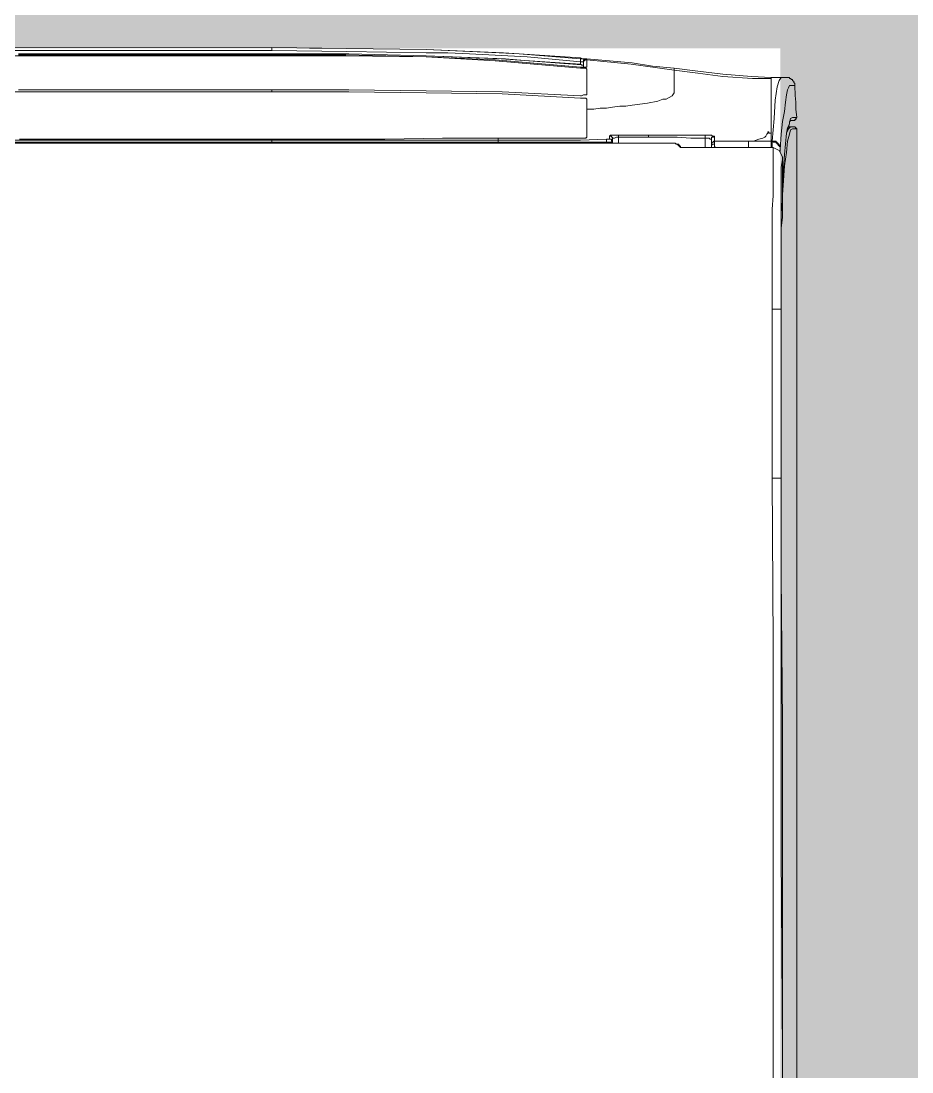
# Model space of a CAD drawing. Header units: millimetres. Extents: x -376000 to 292178, y -193032 to 188048.
# Drawn here: x -161649.8 to -161497.1, y -158844.8 to -158664.7 of the extents above; entities that cross this region are included whole.
import ezdxf

# ---------------------------------------------------------------- set-up
doc = ezdxf.new("R2010")
doc.units = ezdxf.units.MM
doc.layers.add('02_0.25', color=1, linetype='Continuous', lineweight=25, true_color=0xff0000)
doc.layers.add('04_0.10', color=7, linetype='Continuous', lineweight=9, true_color=0x0099ff)
doc.layers.add('_平面図（新設） (2D)', color=7, linetype='Continuous', lineweight=5)

# ---------------------------------------------------------------- blocks, each defined once
blk = doc.blocks.new('BLOCK_2')
at = {"layer": '04_0.10', "color": 251, "lineweight": 5}
for p, q in [((388.68, -15.87), (388.59, -16.23)), ((388.68, -15.87), (388.76, -15.52)), ((388.82, -15.29), (388.76, -15.52)), ((388.82, -15.29), (388.94, -15.17)), ((389.29, -15.17), (389.47, -15.17)), ((389.64, -15.08), (389.47, -15.17)), ((389.64, -15.08), (389.82, -14.99)), ((390, -14.64), (389.82, -14.99)), ((389.82, -14.64), (390, -14.64)), ((388.23, -17.29), (388.59, -16.23)), ((388.94, -16.23), (389.12, -16.23)), ((389.64, -16.23), (390, -16.58)), ((389.82, -16.58), (389.64, -16.23)), ((389.82, -16.58), (390, -16.58)), ((390, -16.58), (390, -23.28)), ((390, -23.28), (390, -214.14))]:
    blk.add_line(p, q, dxfattribs=at)
at = {"layer": '04_0.10', "color": 251, "lineweight": 5, "flags": 128}
for points in [[(389.64, -9.17), (389.73, -10.85), (389.82, -12), (389.82, -13.23), (390, -14.64)], [(388.68, -15.87), (388.41, -16.41), (388.23, -17.29)], [(388.68, -15.87), (388.76, -15.7), (388.76, -15.52)], [(388.82, -15.29), (388.76, -15.34), (388.76, -15.52)], [(388.82, -15.29), (388.94, -14.81), (389.29, -14.64), (389.47, -14.64), (389.82, -14.64)], [(389.29, -15.17), (389.12, -15.17), (388.94, -15.17)], [(389.64, -15.08), (389.64, -15.17), (389.47, -15.17)], [(389.64, -15.08), (389.64, -14.99), (389.82, -14.99)], [(389.82, -14.64), (389.82, -14.81), (389.82, -14.99)], [(388.23, -17.29), (388.59, -16.58), (388.94, -16.23)], [(388.94, -16.23), (388.76, -16.23), (388.59, -16.23)], [(389.64, -16.23), (389.47, -16.23), (389.29, -16.23), (389.12, -16.23)]]:
    blk.add_lwpolyline(points, dxfattribs=at)
at = {"color": 255, "linetype": 'Continuous'}
blk.add_wipeout([(-389.83, -2.8), (387.17, -2.8), (387.17, -285.93), (-389.83, -285.93)], dxfattribs=at).dxf.layer = '02_0.25'
at = {"layer": '04_0.10', "color": 251, "lineweight": 5}
for p, q in [((182.21, -2.82), (300.04, -2.65)), ((300.04, -3.18), (182.21, -3.18)), ((300.04, -3.7), (256.64, -3.7)), ((256.64, -3.88), (257.35, -3.88)), ((257.35, -4.06), (257.35, -3.88)), ((300.04, -3.88), (300.04, -3.7)), ((300.04, -4.06), (300.04, -3.88)), ((352.96, -4.41), (342.42, -3.74)), ((342.42, -3.74), (352.96, -4.59)), ((343.36, -4.84), (352.96, -5.47)), ((343.36, -4.84), (353.1, -5.61)), ((352.96, -4.59), (352.96, -4.41)), ((353.31, -4.59), (352.96, -4.41)), ((353.31, -4.59), (352.96, -4.59)), ((352.96, -5.11), (352.96, -4.94)), ((352.96, -5.11), (352.96, -5.47)), ((353.48, -5.11), (353.48, -4.94)), ((353.84, -4.59), (353.66, -4.59)), ((353.66, -4.76), (353.84, -4.76)), ((353.84, -4.76), (353.84, -4.59)), ((354.01, -4.59), (353.84, -4.59)), ((354.01, -4.76), (353.84, -4.76)), ((354.01, -4.59), (354.01, -4.76)), ((353.1, -5.61), (352.96, -5.47)), ((353.48, -5.64), (353.1, -5.61)), ((353.48, -5.64), (353.48, -5.47)), ((353.84, -5.99), (354.01, -5.99)), ((369, -6.35), (369, -6.17)), ((369, -6.53), (369, -6.35)), ((385.59, -7.76), (385.59, -7.94)), ((387.35, -7.76), (387.7, -7.76)), ((388.06, -7.76), (387.7, -7.76)), ((353.66, -10.76), (353.48, -10.76)), ((369, -9.88), (369, -9.7)), ((369, -10.05), (369, -9.88)), ((385.59, -11.47), (385.59, -11.29)), ((354.19, -13.23), (354.01, -13.23)), ((354.01, -17.99), (353.66, -18.17)), ((359.48, -19.05), (359.48, -17.99)), ((375.89, -17.81), (375.71, -17.81)), ((-354.9, -19.05), (357.37, -19.05)), ((256.82, -18.34), (300.04, -18.34)), ((258.23, -18.87), (257.88, -18.87)), ((300.04, -18.52), (300.04, -18.34)), ((338.85, -18.52), (338.85, -18.17)), ((357.37, -19.05), (357.37, -18.87)), ((357.37, -19.05), (358.42, -19.05)), ((358.42, -18.17), (358.42, -18.34)), ((358.42, -18.87), (358.42, -18.7)), ((358.42, -18.87), (358.42, -19.05)), ((359.48, -19.05), (358.42, -19.05)), ((359.48, -19.05), (368.12, -19.05)), ((369.53, -19.22), (369.18, -19.05)), ((369.53, -19.22), (369.71, -19.4)), ((369.89, -19.4), (369.71, -19.4)), ((370.07, -19.75), (369.71, -19.4)), ((370.24, -19.75), (370.07, -19.75)), ((374.3, -18.17), (374.3, -19.75)), ((375.36, -19.75), (374.3, -19.75)), ((375.36, -19.05), (375.36, -19.22)), ((375.36, -19.4), (375.36, -19.22)), ((375.36, -19.4), (375.36, -19.58)), ((375.36, -19.75), (375.36, -19.58)), ((375.36, -19.75), (376.06, -19.75)), ((381.71, -18.7), (375.89, -18.7)), ((376.06, -19.75), (381.71, -19.75)), ((382.59, -18.7), (381.71, -18.7)), ((385.59, -19.75), (381.71, -19.75)), ((385.76, -18.7), (385.59, -18.7)), ((385.59, -19.75), (385.76, -19.75)), ((385.76, -18.7), (385.94, -18.7)), ((385.94, -19.75), (385.76, -19.75)), ((387.53, -21.34), (387.53, -21.87)), ((387.53, -21.87), (387.53, -22.4)), ((387.53, -22.4), (387.53, -25.23)), ((385.94, -25.4), (385.94, -23.81)), ((387.53, -25.23), (387.53, -25.4)), ((387.53, -25.4), (387.53, -25.58)), ((387.53, -26.11), (387.53, -26.81)), ((387.53, -27.87), (387.53, -27.52)), ((387.53, -28.57), (387.53, -28.4)), ((387.53, -28.93), (387.53, -28.57)), ((387.53, -29.1), (387.35, -30.87)), ((387.53, -29.1), (387.53, -28.93)), ((387.53, -29.28), (387.53, -29.1)), ((387.35, -37.39), (387.35, -37.22)), ((387.35, -75.85), (387.35, -72.5)), ((387.35, -76.38), (387.35, -75.85)), ((387.35, -76.38), (387.35, -93.14)), ((387.53, -118.18), (387.35, -93.14)), ((387.35, -118.36), (387.35, -118.18)), ((387.53, -118.18), (387.53, -118.36)), ((385.94, -140.41), (385.94, -141.29)), ((387.53, -175.16), (387.53, -174.63))]:
    blk.add_line(p, q, dxfattribs=at)
at = {"layer": '04_0.10', "color": 251, "lineweight": 5, "flags": 128}
for points in [[(300.04, -3.18), (300.04, -3), (300.04, -2.82), (300.04, -2.65)], [(300.04, -2.65), (312.91, -2.82), (326.5, -3)], [(300.04, -3.18), (312.91, -3.35), (326.5, -3.53)], [(326.5, -3), (339.02, -3.53), (342.42, -3.74)], [(326.5, -3), (339.73, -3.53), (342.42, -3.74)], [(333.91, -3.7), (330.2, -3.53), (326.5, -3.53)], [(257.35, -4.06), (238.48, -4.06), (219.78, -4.06), (200.91, -4.06), (182.21, -4.06)], [(257.35, -3.88), (267.93, -3.88), (278.69, -3.88), (289.28, -3.88), (300.04, -3.88)], [(257.35, -4.06), (267.93, -4.06), (278.69, -4.06), (289.28, -4.06), (300.04, -4.06)], [(300.04, -3.7), (313.27, -3.7), (326.5, -4.06)], [(300.04, -3.88), (312.74, -3.88), (326.5, -4.23)], [(300.04, -4.06), (312.74, -4.06), (326.5, -4.23)], [(343.36, -4.84), (339.37, -4.59), (326.5, -4.06)], [(343.36, -4.84), (340.08, -4.59), (326.5, -4.06)], [(352.96, -6.17), (338.32, -4.94), (326.5, -4.23)], [(352.96, -5.99), (338.32, -4.76), (326.5, -4.23)], [(333.91, -3.7), (343.78, -4.23), (352.96, -5.11)], [(352.96, -4.94), (352.96, -4.76), (352.96, -4.59)], [(353.48, -5.11), (353.31, -5.11), (353.13, -5.11), (352.96, -5.11)], [(353.31, -4.59), (353.48, -4.59), (353.66, -4.59)], [(353.48, -4.94), (353.48, -4.76), (353.66, -4.76)], [(353.48, -4.94), (353.66, -4.94), (353.66, -4.76)], [(353.48, -5.47), (353.48, -5.29), (353.48, -5.11)], [(354.01, -4.59), (357.89, -4.94), (361.78, -5.29), (365.3, -5.82), (369, -6.17)], [(354.01, -5.99), (354.01, -5.64), (354.01, -5.29), (354.01, -5.11), (354.01, -4.94), (354.01, -4.76)], [(369, -6.53), (361.6, -5.47), (354.01, -4.76)], [(353.48, -5.99), (353.31, -5.99), (352.96, -5.99)], [(352.96, -6.17), (353.48, -6.17), (353.66, -6.17), (353.84, -6.17), (354.01, -6.35)], [(353.1, -5.61), (353.13, -5.64), (353.31, -5.64), (353.48, -5.64)], [(353.48, -5.99), (353.48, -5.82), (353.48, -5.64)], [(353.48, -5.99), (353.66, -5.99), (353.84, -5.99)], [(354.01, -6.35), (354.01, -6.53), (354.01, -6.7), (354.01, -7.06), (354.01, -7.59), (354.01, -8.29)], [(369, -6.17), (373.06, -6.7), (377.3, -7.23), (382.23, -7.59), (385.59, -7.76)], [(369, -6.53), (373.06, -7.06), (377.3, -7.59), (382.41, -7.94), (385.59, -7.94)], [(369, -9.7), (369, -8.47), (369, -7.59), (369, -6.88), (369, -6.53)], [(354.01, -8.29), (354.01, -8.82), (354.01, -9.35), (354.01, -10.05), (354.01, -10.4), (354.01, -10.76)], [(385.59, -7.76), (386.12, -7.76), (386.64, -7.76), (387.17, -7.76), (387.35, -7.76)], [(385.59, -11.29), (385.59, -9.88), (385.59, -8.82), (385.59, -8.29), (385.59, -7.94)], [(385.76, -18.7), (386.12, -14.81), (386.29, -11.64), (386.64, -9.35), (387, -8.29), (387.35, -7.76)], [(389.64, -9.17), (389.64, -9), (389.64, -8.82), (389.47, -8.64), (389.47, -8.47), (389.29, -8.29), (389.29, -8.11), (389.12, -8.11), (388.94, -7.94), (388.76, -7.94), (388.76, -7.76), (388.59, -7.76), (388.41, -7.76), (388.23, -7.76), (388.06, -7.76)], [(182.21, -10.23), (211.67, -10.23), (241.12, -10.23), (270.58, -10.23), (300.04, -10.23)], [(256.64, -9.88), (270.58, -9.88), (300.04, -9.88)], [(300.04, -10.23), (300.04, -10.05), (300.04, -9.88)], [(352.96, -10.93), (339.55, -10.23), (326.5, -10.05), (313.27, -9.88), (300.04, -9.88)], [(300.04, -10.23), (313.27, -10.23), (326.5, -10.4), (339.55, -10.58), (352.96, -11.29)], [(353.48, -10.76), (353.13, -10.93), (352.96, -10.93)], [(353.66, -10.76), (353.84, -10.76), (354.01, -10.76)], [(361.78, -12.52), (364.42, -12.17), (366.19, -11.82), (367.07, -11.47), (367.6, -11.47), (368.65, -10.93), (369, -10.4), (369, -10.05)], [(389.64, -9.17), (389.29, -9.17), (389.12, -9.17), (388.76, -9.17), (388.59, -9.52), (388.41, -9.88), (388.23, -10.76), (388.06, -12), (387.88, -13.58), (387.53, -15.34), (387.35, -17.46), (387.17, -20.11)], [(352.96, -11.29), (353.31, -11.29), (353.66, -11.29), (353.84, -11.29), (354.01, -11.47)], [(354.01, -11.47), (354.01, -11.82), (354.01, -12.17), (354.01, -12.35), (354.01, -12.7), (354.01, -12.88), (354.01, -13.23)], [(354.19, -13.23), (355.25, -13.23), (356.31, -13.05), (357.37, -13.05), (358.42, -12.88), (359.66, -12.7), (360.72, -12.7), (361.78, -12.52)], [(385.59, -17.29), (385.59, -15.52), (385.59, -14.11), (385.59, -12.7), (385.59, -11.47)], [(354.01, -17.99), (354.01, -17.29), (354.01, -16.05), (354.01, -14.64), (354.01, -13.23)], [(353.66, -18.17), (353.84, -18.17), (354.01, -17.99)], [(357.89, -17.81), (358.07, -17.64), (358.42, -17.64), (358.6, -17.64), (358.78, -17.64), (359.13, -17.64), (359.48, -17.64)], [(358.42, -18.17), (358.42, -17.99), (358.25, -17.99), (358.25, -17.81), (358.07, -17.81), (357.89, -17.81)], [(357.89, -18.34), (357.89, -18.17), (357.89, -17.99), (357.89, -17.81)], [(358.42, -18.17), (358.78, -18.17), (359.13, -17.99), (359.48, -17.99)], [(364.59, -17.64), (363.19, -17.64), (361.95, -17.64), (360.72, -17.64), (359.48, -17.64)], [(359.48, -17.64), (359.48, -17.81), (359.48, -17.99)], [(364.59, -17.99), (363.71, -17.99), (361.95, -17.99), (360.72, -17.99), (359.48, -17.99)], [(364.59, -17.64), (366.71, -17.64), (369.53, -17.64), (371.65, -17.64), (374.3, -17.64)], [(364.59, -17.64), (364.59, -17.81), (364.59, -17.99)], [(374.3, -18.17), (371.83, -18.17), (369.53, -17.99), (367.07, -17.99), (364.59, -17.99)], [(374.3, -17.64), (374.48, -17.64), (374.83, -17.64), (375.18, -17.64), (375.36, -17.64), (375.53, -17.81), (375.71, -17.81)], [(374.3, -18.17), (374.3, -17.99), (374.3, -17.81), (374.3, -17.64)], [(375.36, -18.34), (375.36, -18.17), (375.36, -17.99), (375.53, -17.99), (375.71, -17.99), (375.71, -17.81)], [(375.89, -17.81), (375.89, -17.99), (375.89, -18.34), (375.89, -18.52), (375.89, -18.7)], [(382.59, -18.7), (383.47, -18.34), (384.18, -18.17), (384.53, -17.99)], [(384.53, -17.99), (384.71, -17.81), (384.88, -17.46), (385.06, -17.29), (385.06, -17.11)], [(385.06, -17.11), (385.23, -17.11), (385.23, -17.29), (385.59, -17.29)], [(385.59, -18.7), (385.59, -17.99), (385.59, -17.29)], [(387.53, -27.87), (387.7, -25.4), (387.88, -22.93), (388.23, -20.64), (388.41, -18.7), (388.76, -17.46), (388.94, -16.76), (389.29, -16.58), (389.64, -16.58), (389.82, -16.58)], [(388.23, -17.29), (387.88, -20.99), (387.53, -25.58)], [(300.04, -18.52), (225.07, -18.52), (220.31, -18.52), (215.72, -18.52), (210.96, -18.52), (206.37, -18.52), (201.61, -18.52), (196.85, -18.52), (192.26, -18.52), (187.5, -18.52), (182.91, -18.52), (178.15, -18.52), (173.57, -18.52), (168.8, -18.52), (164.04, -18.52), (159.45, -18.52), (154.69, -18.52), (150.11, -18.52), (101.95, -18.52), (59.79, -18.52), (0, -18.52)], [(257.35, -18.87), (219.95, -18.87), (182.56, -18.87)], [(257.88, -18.87), (257.71, -18.87), (257.53, -18.87), (257.35, -18.87)], [(258.76, -18.87), (258.59, -18.87), (258.41, -18.87), (258.23, -18.87)], [(300.04, -18.87), (279.4, -18.87), (258.76, -18.87)], [(300.04, -18.34), (309.74, -18.34), (319.44, -18.34), (329.32, -18.17), (338.85, -18.17)], [(300.04, -18.52), (309.91, -18.52), (319.44, -18.52), (329.5, -18.52), (338.85, -18.52)], [(300.04, -18.52), (300.04, -18.7), (300.04, -18.87)], [(338.85, -18.87), (327.91, -18.87), (319.44, -18.87), (309.91, -18.87), (300.04, -18.87)], [(352.96, -18.17), (349.43, -18.17), (345.9, -18.17), (342.02, -18.17), (338.85, -18.17)], [(357.37, -18.34), (352.96, -18.52), (348.19, -18.52), (343.43, -18.52), (338.85, -18.52)], [(338.85, -18.87), (338.85, -18.7), (338.85, -18.52)], [(338.85, -18.87), (343.43, -18.87), (348.19, -18.87), (352.78, -18.87), (357.37, -18.87)], [(352.96, -18.17), (353.31, -18.17), (353.66, -18.17)], [(357.37, -18.34), (357.54, -18.34), (357.72, -18.34), (357.89, -18.34)], [(357.37, -18.34), (357.37, -18.52), (357.37, -18.7), (357.37, -18.87)], [(358.42, -18.87), (358.25, -18.87), (358.07, -18.87), (357.72, -18.87), (357.37, -18.87)], [(358.42, -18.7), (358.25, -18.7), (358.25, -18.52), (358.25, -18.34), (358.07, -18.34), (357.89, -18.34)], [(358.42, -18.34), (358.42, -18.52), (358.42, -18.7)], [(369.18, -19.05), (368.83, -19.05), (368.65, -19.05), (368.3, -19.05), (368.12, -19.05)], [(369.53, -19.22), (369.36, -19.22), (369.18, -19.05)], [(369.89, -19.4), (369.71, -19.22), (369.53, -19.22)], [(369.89, -19.4), (370.07, -19.58), (370.07, -19.75)], [(374.3, -19.75), (372.36, -19.75), (370.24, -19.75)], [(375.36, -18.34), (375.18, -18.34), (375.01, -18.17), (374.65, -18.17), (374.3, -18.17)], [(375.36, -18.34), (375.36, -18.52), (375.36, -18.87), (375.36, -19.05)], [(375.36, -19.05), (375.53, -18.87), (375.71, -18.87), (375.71, -18.7), (375.89, -18.7)], [(375.36, -19.4), (375.53, -19.22), (375.71, -19.22), (375.89, -19.22)], [(375.89, -19.22), (375.89, -19.05), (375.89, -18.87), (375.89, -18.7)], [(375.89, -19.22), (375.89, -19.4), (375.89, -19.58), (376.06, -19.75)], [(381.71, -18.7), (381.71, -18.87), (381.71, -19.05), (381.71, -19.22), (381.71, -19.4), (381.71, -19.58), (381.71, -19.75)], [(385.59, -18.7), (384.53, -18.7), (383.65, -18.7), (382.76, -18.7), (382.59, -18.7)], [(385.59, -19.75), (385.59, -19.58), (385.59, -19.4), (385.59, -19.22), (385.59, -19.05), (385.59, -18.87), (385.59, -18.7)], [(385.76, -18.7), (385.76, -18.87), (385.76, -19.22), (385.76, -19.58), (385.76, -19.75)], [(386.47, -18.87), (386.29, -18.87), (386.12, -18.87), (385.94, -18.87), (385.94, -18.7)], [(386.47, -18.87), (386.47, -18.7), (386.29, -18.7), (386.12, -18.7), (385.94, -18.7)], [(385.94, -23.81), (385.94, -22.75), (385.94, -21.52), (385.94, -20.46), (385.94, -19.75)], [(385.94, -19.75), (387, -20.28), (387.53, -21.34)], [(386.47, -18.87), (386.47, -19.05), (386.64, -19.05)], [(386.64, -19.05), (386.64, -18.87), (386.47, -18.87)], [(386.64, -19.05), (386.64, -19.22), (386.82, -19.22)], [(386.82, -19.22), (386.82, -19.05), (386.64, -19.05)], [(386.82, -19.22), (386.82, -19.4), (387, -19.4)], [(387, -19.4), (387, -19.22), (386.82, -19.22)], [(387, -19.4), (387, -19.58), (387.17, -19.58)], [(387, -19.4), (387.17, -19.4), (387.17, -19.58)], [(387.17, -19.58), (387.17, -19.75), (387.17, -19.93), (387.17, -20.11)], [(387.17, -20.46), (387.17, -20.28), (387.17, -20.11)], [(387.53, -21.87), (387.35, -23.11), (387.35, -24.87), (387.35, -25.93), (387.35, -28.04), (387.35, -30.87)], [(385.76, -47.45), (385.76, -42.51), (385.76, -37.39), (385.76, -34.4), (385.76, -30.34), (385.94, -28.04), (385.94, -25.4)], [(387.53, -25.58), (387.53, -25.75), (387.53, -25.93), (387.53, -26.11)], [(387.53, -26.81), (387.53, -26.99), (387.53, -27.16), (387.53, -27.34), (387.53, -27.52)], [(387.53, -28.4), (387.53, -28.22), (387.53, -28.04), (387.53, -27.87)], [(387.35, -33.51), (387.53, -31.75), (387.53, -30.52), (387.53, -29.63)], [(387.53, -29.63), (387.53, -29.46), (387.53, -29.28)], [(387.35, -33.51), (387.35, -33.34), (387.35, -31.22), (387.35, -30.87)], [(387.35, -35.45), (387.35, -34.57), (387.35, -33.51)], [(387.35, -37.22), (387.35, -36.86), (387.35, -36.16), (387.35, -35.45)], [(387.35, -47.45), (387.35, -43.39), (387.35, -42.69), (387.35, -39.16), (387.35, -38.1), (387.35, -37.74), (387.35, -37.39)], [(387.35, -47.45), (387.17, -47.45), (387, -47.45), (386.82, -47.45), (386.64, -47.45), (386.29, -47.45), (386.12, -47.45), (385.76, -47.45)], [(385.76, -76.38), (385.76, -67.73), (385.76, -62.09), (385.76, -52.92), (385.76, -47.45)], [(387.35, -64.56), (387.35, -63.15), (387.35, -61.91), (387.35, -61.74), (387.35, -59.09), (387.35, -54.15), (387.35, -52.92), (387.35, -47.45)], [(387.35, -65.26), (387.35, -64.91), (387.35, -64.73), (387.35, -64.56)], [(387.35, -66.5), (387.35, -65.8), (387.35, -65.26)], [(387.35, -68.26), (387.35, -67.73), (387.35, -67.2), (387.35, -67.03), (387.35, -66.5)], [(387.35, -72.14), (387.35, -69.32), (387.35, -68.79), (387.35, -68.26)], [(387.35, -72.5), (387.35, -72.32), (387.35, -72.14)], [(385.76, -76.38), (386.12, -76.38), (386.29, -76.38), (386.64, -76.38), (386.82, -76.38), (387, -76.38), (387.17, -76.38), (387.35, -76.38)], [(385.76, -76.38), (385.94, -104.77), (385.94, -139.35)], [(387.35, -93.14), (387.35, -104.77), (387.35, -118.18)], [(387.35, -118.36), (387.35, -140.41), (387.53, -175.16)], [(387.53, -118.36), (387.53, -121.89), (387.53, -125.41), (387.53, -147.82), (387.53, -174.63)], [(385.94, -139.35), (385.94, -139.52), (385.94, -139.7), (385.94, -139.88), (385.94, -140.41)], [(385.94, -141.29), (385.94, -141.64), (385.94, -141.99), (385.94, -142.17), (385.94, -142.35)], [(386.12, -203.91), (385.94, -175.51), (385.94, -142.35)], [(387.53, -175.16), (387.53, -176.04), (387.53, -177.98), (387.53, -178.15), (387.53, -180.27), (387.53, -181.33)]]:
    blk.add_lwpolyline(points, dxfattribs=at)
blk = doc.blocks.new('平面図（新設） (2D)')
at = {"layer": '02_0.25', "linetype": 'Continuous', "lineweight": 0}
blk.add_hatch(color=255, dxfattribs=at).paths.add_polyline_path([(-162658.18, -159007.051), (-162508.18, -159007.051), (-162508.18, -158507.051), (-157738.18, -158507.051), (-157738.18, -161307.051), (-162658.18, -161307.051)])
at = {"layer": '04_0.10', "color": 150, "true_color": 0x0099ff}
blk.add_blockref('BLOCK_2', (-161906.853, -158666.644), dxfattribs=at)

msp = doc.modelspace()

# ---------------------------------------------------------------- block references
at = {"layer": '_平面図（新設） (2D)'}
msp.add_blockref('平面図（新設） (2D)', (0, 0), dxfattribs=at)

doc.saveas('drawing.dxf')
